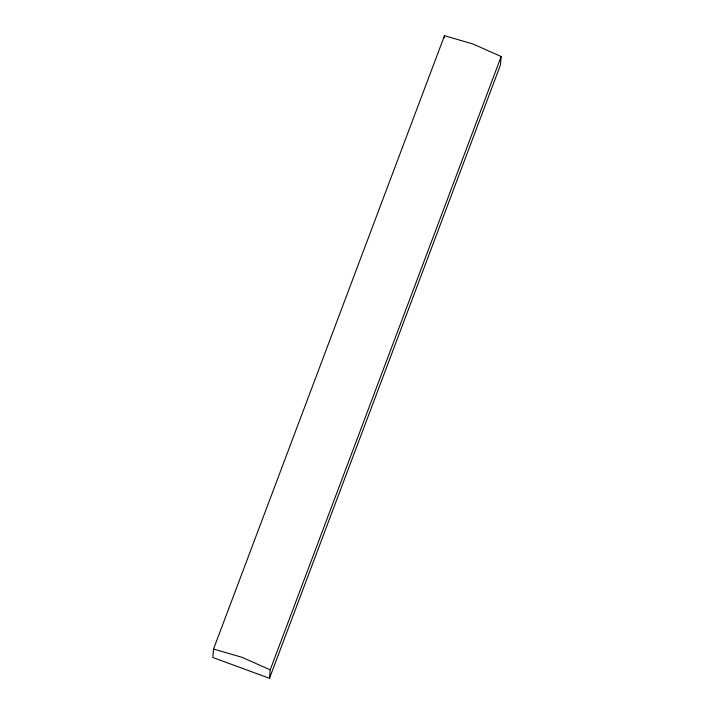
<?xml version="1.0" encoding="UTF-8"?>
<svg xmlns="http://www.w3.org/2000/svg" width="714" height="714" viewBox="0 0 714 714"><rect width="100%" height="100%" fill="white"/><g stroke="black" fill="none" stroke-linecap="round" stroke-linejoin="round"><path stroke-width="1.07" d="M213.531 649.035L212.834 657.478L269.508 678.3L500.469 64.965L501.166 56.522L472.998 44L444.492 35.7L213.531 649.035L242.037 657.326L270.204 669.848L269.508 678.3M444.313 37.815L444.492 35.7M270.204 669.848L501.166 56.522"/></g></svg>
